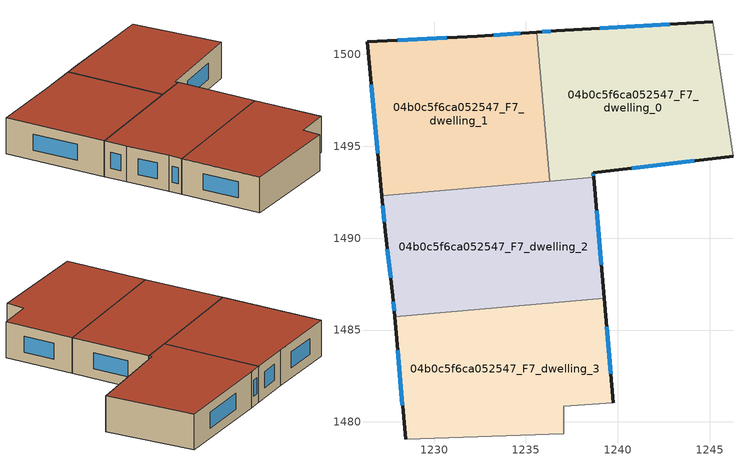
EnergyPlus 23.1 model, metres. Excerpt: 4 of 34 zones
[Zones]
04b0c5f6ca052547_F7_dwelling_0
 floor to 04b0c5f6ca052547_F6_dwelling_0 (EU_floor_Construction): 1245.17,1501.77 1246.26,1494.47 1238.66,1493.57 1238.68,1493.31 1236.29,1493.1 1235.57,1501.2 1236.66,1501.27 z21
 wall outside (EU_wall_Construction): 1238.68,1493.31 1238.66,1493.57 1246.26,1494.47 / 1245.17,1501.77 1236.66,1501.27 1235.57,1501.2 z21:24
 wall adiabatic (EU_wall_Construction): 1246.26,1494.47 1245.17,1501.77 z21:24
 wall to 04b0c5f6ca052547_F7_dwelling_1 (EU_wall_Construction): 1235.57,1501.2 1236.29,1493.1 z21:24
 wall to 04b0c5f6ca052547_F7_dwelling_2 (EU_wall_Construction): 1236.29,1493.1 1238.68,1493.31 z21:24
 window (EU_Window_Construction): 1240.76,1493.82 1244.16,1494.22 / 1238.67,1493.38 1238.66,1493.5 / 1236.36,1501.25 1235.87,1501.22 / 1242.81,1501.63 1239.01,1501.41 z21.83:23.17
 roof outside (EU_roof_Construction): 1246.26,1494.47 1245.17,1501.77 1236.66,1501.27 1235.57,1501.2 1236.29,1493.1 1238.68,1493.31 1238.66,1493.57 z24
04b0c5f6ca052547_F7_dwelling_1
 floor to 04b0c5f6ca052547_F6_dwelling_1 (EU_floor_Construction): 1235.57,1501.2 1236.29,1493.1 1227.16,1492.3 1226.35,1500.68 1232.36,1500.97 z21
 wall outside (EU_wall_Construction): 1235.57,1501.2 1232.36,1500.97 1226.35,1500.68 1227.16,1492.3 z21:24
 wall to 04b0c5f6ca052547_F7_dwelling_2 (EU_wall_Construction): 1227.16,1492.3 1236.29,1493.1 z21:24
 window (EU_Window_Construction): 1226.58,1498.36 1226.94,1494.62 / 1230.69,1500.89 1228.01,1500.76 / 1234.68,1501.14 1233.25,1501.04 z21.83:23.17
 roof outside (EU_roof_Construction): 1236.29,1493.1 1235.57,1501.2 1232.36,1500.97 1226.35,1500.68 1227.16,1492.3 z24
04b0c5f6ca052547_F7_dwelling_2
 floor to 04b0c5f6ca052547_F6_dwelling_2 (EU_floor_Construction): 1238.68,1493.31 1239.26,1486.74 1227.85,1485.74 1227.75,1486.87 1227.35,1490.37 1227.16,1492.3 z21
 wall outside (EU_wall_Construction): 1239.26,1486.74 1238.68,1493.31 / 1227.16,1492.3 1227.35,1490.37 1227.75,1486.87 1227.85,1485.74 z21:24
 wall to 04b0c5f6ca052547_F7_dwelling_3 (EU_wall_Construction): 1227.85,1485.74 1239.26,1486.74 z21:24
 window (EU_Window_Construction): 1239.1,1488.56 1238.84,1491.49 / 1227.78,1486.55 1227.82,1486.05 / 1227.46,1489.4 1227.64,1487.84 / 1227.21,1491.76 1227.3,1490.9 z21.83:23.17
 roof outside (EU_roof_Construction): 1239.26,1486.74 1238.68,1493.31 1227.16,1492.3 1227.35,1490.37 1227.75,1486.87 1227.85,1485.74 z24
04b0c5f6ca052547_F7_dwelling_3
 floor to 04b0c5f6ca052547_F6_dwelling_3 (EU_floor_Construction): 1239.26,1486.74 1239.76,1481.06 1237.05,1480.86 1237.05,1479.36 1228.45,1479.06 1227.85,1485.74 z21
 wall outside (EU_wall_Construction): 1227.85,1485.74 1228.45,1479.06 / 1239.76,1481.06 1239.26,1486.74 z21:24
 wall adiabatic (EU_wall_Construction): 1228.45,1479.06 1237.05,1479.36 1237.05,1480.86 1239.76,1481.06 z21:24
 window (EU_Window_Construction): 1228.02,1483.89 1228.28,1480.91 / 1239.62,1482.63 1239.4,1485.17 z21.83:23.17
 roof outside (EU_roof_Construction): 1239.76,1481.06 1239.26,1486.74 1227.85,1485.74 1228.45,1479.06 1237.05,1479.36 1237.05,1480.86 z24
[Building]
EU S2 Campaign: North Axis=0; Terrain=City; Solar Distribution=FullExterior
[Site:Location]
Lyon-Bron: Latitude=45.75; Longitude=5; Time Zone=1; Elevation=198
[SizingPeriod:WeatherFileDays]
AnnualSizingPeriod: Begin Month=1; Begin Day of Month=1; End Month=12; End Day of Month=31; Day of Week for Start Day=Monday; Use Weather File Daylight Saving Period=No; Use Weather File Rain and Snow Indicators=No
[MATERIAL]
EU_InternalMass_Material: Roughness=MediumRough; Thickness=0.1; Conductivity=1; Density=1800; Specific Heat=900; Thermal Absorptance=0.9; Solar Absorptance=0.7; Visible Absorptance=0.7
[MATERIAL:NOMASS] Roughness=MediumRough; Thermal Absorptance=0.9; Solar Absorptance=0.7; Visible Absorptance=0.7
Name | Thermal Resistance
EU_wall_NoMass | 1.97775
EU_roof_NoMass | 1.81626
EU_floor_NoMass | 1.84812
[WINDOWMATERIAL:SIMPLEGLAZINGSYSTEM]
EU_Window_SimpleGlazing: UFactor=3.27502; Solar Heat Gain Coefficient=0.76; Visible Transmittance=0.76
[CONSTRUCTION]
EU_wall_Construction: EU_wall_NoMass
EU_roof_Construction: EU_roof_NoMass
EU_floor_Construction: EU_floor_NoMass
EU_Window_Construction: EU_Window_SimpleGlazing
EU_InternalMass_Construction: EU_InternalMass_Material
[ZONE] Type=1; Multiplier=1; Ceiling Height=autocalculate; Floor Area=autocalculate; Part of Total Floor Area=Yes
Name | Volume
04b0c5f6ca052547_F7_dwelling_0 | 227.671
04b0c5f6ca052547_F7_dwelling_1 | 227.692
04b0c5f6ca052547_F7_dwelling_2 | 227.676
04b0c5f6ca052547_F7_dwelling_3 | 227.666
[INTERNALMASS] Construction=EU_InternalMass_Construction
Name | Zone or ZoneList | Surface Area
04b0c5f6ca052547_F7_dwelling_0_EU_InternalMass | 04b0c5f6ca052547_F7_dwelling_0 | 75.8913
04b0c5f6ca052547_F7_dwelling_1_EU_InternalMass | 04b0c5f6ca052547_F7_dwelling_1 | 75.898
04b0c5f6ca052547_F7_dwelling_2_EU_InternalMass | 04b0c5f6ca052547_F7_dwelling_2 | 75.8923
04b0c5f6ca052547_F7_dwelling_3_EU_InternalMass | 04b0c5f6ca052547_F7_dwelling_3 | 75.8891
[OTHEREQUIPMENT] Fuel Type=Electricity; Design Level Calculation Method=Watts/Area; Power per Zone Floor Area=1; Fraction Latent=0; Fraction Radiant=0; Fraction Lost=0; Carbon Dioxide Generation Rate=0; EndUse Subcategory=EU_Step8_InternalGains
Name | Zone or ZoneList or Space or SpaceList | Schedule
EU_Step8_InternalGain_04b0c5f6ca052547_F7_dwelling_0_f000 | 04b0c5f6ca052547_F7_dwelling_0 | EU_Step8_GainSchedule_04b0c5f6ca052547_F7_dwelling_0_f000
EU_Step8_InternalGain_04b0c5f6ca052547_F7_dwelling_1_f000 | 04b0c5f6ca052547_F7_dwelling_1 | EU_Step8_GainSchedule_04b0c5f6ca052547_F7_dwelling_1_f000
EU_Step8_InternalGain_04b0c5f6ca052547_F7_dwelling_2_f000 | 04b0c5f6ca052547_F7_dwelling_2 | EU_Step8_GainSchedule_04b0c5f6ca052547_F7_dwelling_2_f000
EU_Step8_InternalGain_04b0c5f6ca052547_F7_dwelling_3_f000 | 04b0c5f6ca052547_F7_dwelling_3 | EU_Step8_GainSchedule_04b0c5f6ca052547_F7_dwelling_3_f000
[ZONEVENTILATION:DESIGNFLOWRATE] Schedule=EU_AlwaysOn; Design Flow Rate Calculation Method=AirChanges/Hour; Air Changes per Hour=0.759424; Ventilation Type=Natural; Fan Pressure Rise=0; Fan Total Efficiency=1; Constant Term Coefficient=1; Temperature Term Coefficient=0; Velocity Term Coefficient=0; Velocity Squared Term Coefficient=0; Minimum Indoor Temperature=-100; Maximum Indoor Temperature=100; Delta Temperature=-100; Minimum Outdoor Temperature=-100; Maximum Outdoor Temperature=100; Maximum Wind Speed=40
Name | Zone or ZoneList or Space or SpaceList
EU_ConstantAir_04b0c5f6ca052547_F7_dwelling_0 | 04b0c5f6ca052547_F7_dwelling_0
EU_ConstantAir_04b0c5f6ca052547_F7_dwelling_1 | 04b0c5f6ca052547_F7_dwelling_1
EU_ConstantAir_04b0c5f6ca052547_F7_dwelling_2 | 04b0c5f6ca052547_F7_dwelling_2
EU_ConstantAir_04b0c5f6ca052547_F7_dwelling_3 | 04b0c5f6ca052547_F7_dwelling_3
[HVACTEMPLATE:THERMOSTAT] Constant Heating Setpoint=20; Constant Cooling Setpoint=50
EU_HeatOnly_04b0c5f6ca052547_F0_dwelling_0; EU_HeatOnly_04b0c5f6ca052547_F0_dwelling_1; EU_HeatOnly_04b0c5f6ca052547_F0_dwelling_2; EU_HeatOnly_04b0c5f6ca052547_F0_dwelling_3; EU_HeatOnly_04b0c5f6ca052547_F0_dwelling_4; EU_HeatOnly_04b0c5f6ca052547_F1_dwelling_0; EU_HeatOnly_04b0c5f6ca052547_F1_dwelling_1; EU_HeatOnly_04b0c5f6ca052547_F1_dwelling_2; EU_HeatOnly_04b0c5f6ca052547_F1_dwelling_3; EU_HeatOnly_04b0c5f6ca052547_F1_dwelling_4; EU_HeatOnly_04b0c5f6ca052547_F2_dwelling_0; EU_HeatOnly_04b0c5f6ca052547_F2_dwelling_1; EU_HeatOnly_04b0c5f6ca052547_F2_dwelling_2; EU_HeatOnly_04b0c5f6ca052547_F2_dwelling_3; EU_HeatOnly_04b0c5f6ca052547_F3_dwelling_0; EU_HeatOnly_04b0c5f6ca052547_F3_dwelling_1; EU_HeatOnly_04b0c5f6ca052547_F3_dwelling_2; EU_HeatOnly_04b0c5f6ca052547_F3_dwelling_3; EU_HeatOnly_04b0c5f6ca052547_F4_dwelling_0; EU_HeatOnly_04b0c5f6ca052547_F4_dwelling_1; EU_HeatOnly_04b0c5f6ca052547_F4_dwelling_2; EU_HeatOnly_04b0c5f6ca052547_F4_dwelling_3; EU_HeatOnly_04b0c5f6ca052547_F5_dwelling_0; EU_HeatOnly_04b0c5f6ca052547_F5_dwelling_1; EU_HeatOnly_04b0c5f6ca052547_F5_dwelling_2; EU_HeatOnly_04b0c5f6ca052547_F5_dwelling_3; EU_HeatOnly_04b0c5f6ca052547_F6_dwelling_0; EU_HeatOnly_04b0c5f6ca052547_F6_dwelling_1; EU_HeatOnly_04b0c5f6ca052547_F6_dwelling_2; EU_HeatOnly_04b0c5f6ca052547_F6_dwelling_3; EU_HeatOnly_04b0c5f6ca052547_F7_dwelling_0; EU_HeatOnly_04b0c5f6ca052547_F7_dwelling_1; EU_HeatOnly_04b0c5f6ca052547_F7_dwelling_2; EU_HeatOnly_04b0c5f6ca052547_F7_dwelling_3
[HVACTEMPLATE:ZONE:IDEALLOADSAIRSYSTEM] System Availability Schedule=EU_AlwaysOn; Maximum Heating Supply Air Temperature=50; Minimum Cooling Supply Air Temperature=13; Maximum Heating Supply Air Humidity Ratio=0.0156; Minimum Cooling Supply Air Humidity Ratio=0.0077; Heating Limit=NoLimit; Cooling Limit=NoLimit; Heating Availability Schedule=EU_AlwaysOn; Cooling Availability Schedule=EU_CoolingOff; Dehumidification Control Type=ConstantSensibleHeatRatio; Cooling Sensible Heat Ratio=0.7; Dehumidification Setpoint=60; Humidification Control Type=None; Humidification Setpoint=30; Outdoor Air Method=None; Outdoor Air Flow Rate per Person=0.00944; Outdoor Air Flow Rate per Zone Floor Area=0; Outdoor Air Flow Rate per Zone=0; Demand Controlled Ventilation Type=None; Outdoor Air Economizer Type=NoEconomizer; Heat Recovery Type=None; Sensible Heat Recovery Effectiveness=0.7; Latent Heat Recovery Effectiveness=0.65
Name | Template Thermostat
04b0c5f6ca052547_F7_dwelling_0 | EU_HeatOnly_04b0c5f6ca052547_F7_dwelling_0
04b0c5f6ca052547_F7_dwelling_1 | EU_HeatOnly_04b0c5f6ca052547_F7_dwelling_1
04b0c5f6ca052547_F7_dwelling_2 | EU_HeatOnly_04b0c5f6ca052547_F7_dwelling_2
04b0c5f6ca052547_F7_dwelling_3 | EU_HeatOnly_04b0c5f6ca052547_F7_dwelling_3
[SIZING:ZONE] Zone Cooling Design Supply Air Temperature Input Method=SupplyAirTemperature; Zone Cooling Design Supply Air Temperature=13; Zone Heating Design Supply Air Temperature Input Method=SupplyAirTemperature; Zone Heating Design Supply Air Temperature=50; Zone Cooling Design Supply Air Humidity Ratio=0.008; Zone Heating Design Supply Air Humidity Ratio=0.008; Cooling Design Air Flow Method=DesignDay; Cooling Design Air Flow Rate=0; Cooling Minimum Air Flow per Zone Floor Area=0.000762; Cooling Minimum Air Flow=0; Cooling Minimum Air Flow Fraction=0.2; Heating Design Air Flow Method=DesignDay; Heating Design Air Flow Rate=0; Heating Maximum Air Flow per Zone Floor Area=0.002032; Heating Maximum Air Flow=0.141576; Heating Maximum Air Flow Fraction=0.3; Account for Dedicated Outdoor Air System=No; Dedicated Outdoor Air System Control Strategy=NeutralSupplyAir; Dedicated Outdoor Air Low Setpoint Temperature for Design=autosize; Dedicated Outdoor Air High Setpoint Temperature for Design=autosize; Zone Load Sizing Method=Sensible Load Only No Latent Load; Zone Latent Cooling Design Supply Air Humidity Ratio Input Method=HumidityRatioDifference; Zone Cooling Design Supply Air Humidity Ratio Difference=0.005; Zone Latent Heating Design Supply Air Humidity Ratio Input Method=HumidityRatioDifference; Zone Humidification Design Supply Air Humidity Ratio Difference=0.005
04b0c5f6ca052547_F7_dwelling_0; 04b0c5f6ca052547_F7_dwelling_1; 04b0c5f6ca052547_F7_dwelling_2; 04b0c5f6ca052547_F7_dwelling_3
[SCHEDULE:CONSTANT]
Name | Hourly Value
EU_AlwaysOn | 1
EU_CoolingOff | 0
[SCHEDULE:FILE] Column Number=1; Rows to Skip at Top=0; Number of Hours of Data=8760; Column Separator=Comma; Interpolate to Timestep=No; Minutes per Item=60; Adjust Schedule for Daylight Savings=Yes
Name | File
EU_Step8_GainSchedule_04b0c5f6ca052547_F7_dwelling_0_f000 | ../../schedules/04b0c5f6ca052547/04b0c5f6ca052547_F7_dwelling_0_f000_gain.csv
EU_Step8_GainSchedule_04b0c5f6ca052547_F7_dwelling_1_f000 | ../../schedules/04b0c5f6ca052547/04b0c5f6ca052547_F7_dwelling_1_f000_gain.csv
EU_Step8_GainSchedule_04b0c5f6ca052547_F7_dwelling_2_f000 | ../../schedules/04b0c5f6ca052547/04b0c5f6ca052547_F7_dwelling_2_f000_gain.csv
EU_Step8_GainSchedule_04b0c5f6ca052547_F7_dwelling_3_f000 | ../../schedules/04b0c5f6ca052547/04b0c5f6ca052547_F7_dwelling_3_f000_gain.csv
